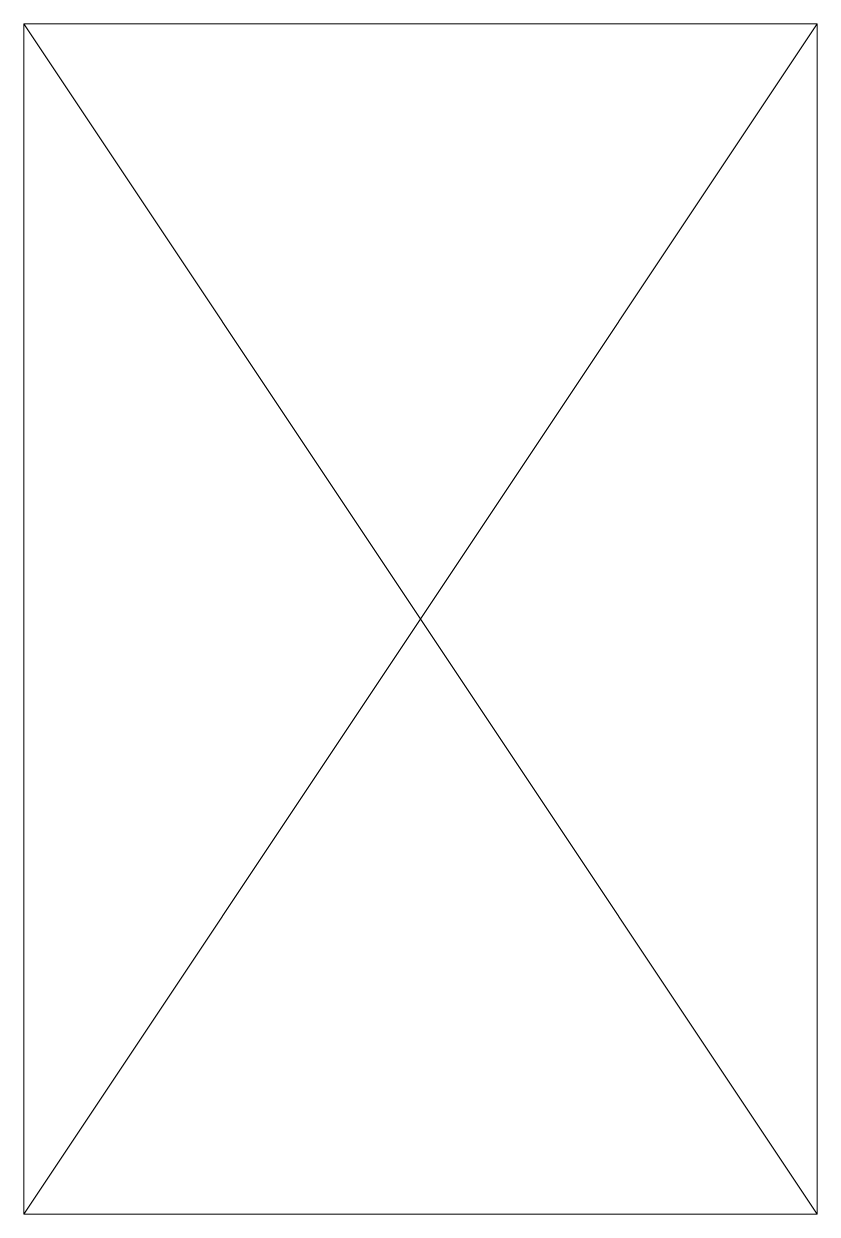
# Model space of a CAD drawing. Header units: millimetres. Extents: x 0 to 400, y 0 to 600.
import ezdxf

# ---------------------------------------------------------------- set-up
doc = ezdxf.new("R2010")
doc.units = ezdxf.units.MM

msp = doc.modelspace()

# ---------------------------------------------------------------- linework, layer by layer
at = {"lineweight": 0}
for p, q in [((400, 600), (0, 600)), ((0, 600), (0, 0)), ((400, 0), (400, 600)), ((0, 0), (400, 0))]:
    msp.add_line(p, q, dxfattribs=at)
at = {"color": 250, "lineweight": 0}
for p, q in [((400, 600), (0, 0)), ((0, 600), (400, 0))]:
    msp.add_line(p, q, dxfattribs=at)

doc.saveas('drawing.dxf')
